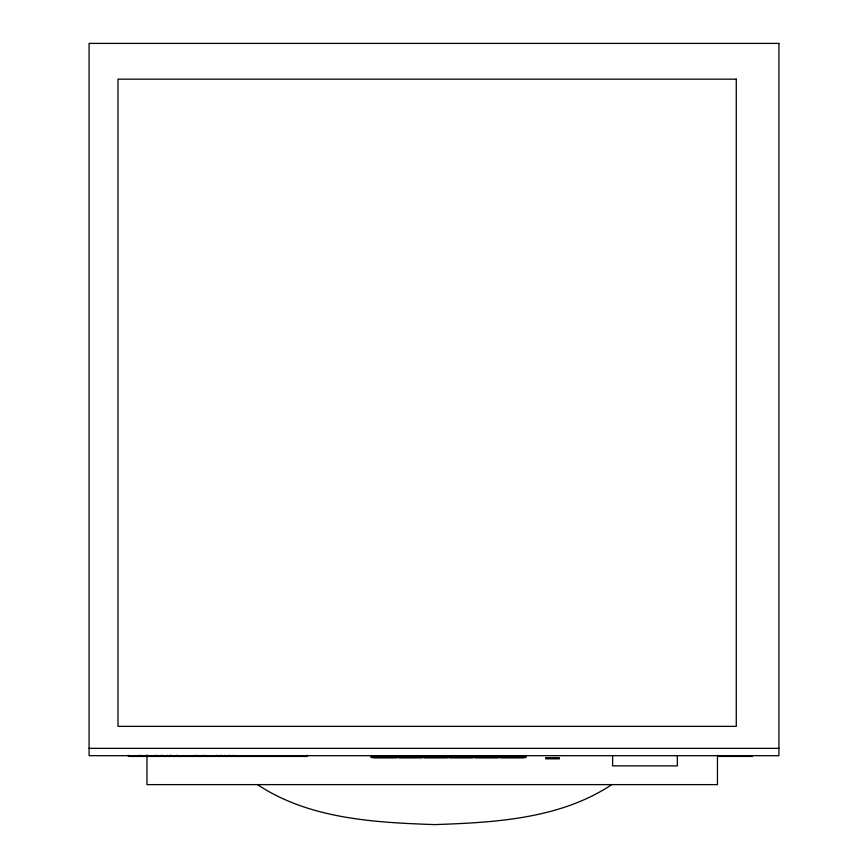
<?xml version="1.0" encoding="UTF-8"?>
<svg xmlns="http://www.w3.org/2000/svg" width="868" height="868" viewBox="0 0 868 868"><rect width="100%" height="100%" fill="white"/><g stroke="black" fill="none" stroke-linecap="round" stroke-linejoin="round"><path stroke-width="1.3" d="M612.016 784.455C560.424 818.936 494.912 822.528 434.64 824.6C374.368 822.528 308.845 818.936 257.253 784.455M89.078 748.346L778.921 748.346M179.318 756.18L167.188 756.18L167.188 755.258M180.175 756.18L193.846 756.18M206.215 756.18L194.421 756.18L194.421 755.258M207.137 756.18L219.788 756.18L219.788 755.258M718.01 756.419L752.339 756.419M373.381 757.688L396.502 757.688M398.813 757.688L421.924 757.688M424.235 757.688L447.346 757.688M449.657 757.688L472.778 757.688M475.089 757.688L498.199 757.688M500.51 757.688L523.621 757.688M545.581 757.688L559.448 757.688M545.581 758.838L559.448 758.838M717.456 755.258L717.456 784.618L146.963 784.618L146.963 755.258M677.333 755.616L677.333 765.891L612.613 765.891L612.613 755.616M307.511 755.258L307.511 756.419L128.377 756.419L128.377 755.258M233.449 755.258L233.449 756.18L221.286 756.18L221.286 755.258M229.521 755.258L229.521 756.18M224.975 755.258L225.04 756.18M205.792 755.258L205.792 756.18M203.622 755.258L203.622 756.18M196.754 755.258L196.754 756.18M176.779 755.258L176.779 756.18M170.736 755.258L170.736 756.18M170.627 755.258L170.627 756.18M162.522 755.258L162.522 756.18L139.726 756.18L139.726 755.258M160.992 755.258L160.992 756.18M156.316 755.258L156.316 756.18M154.84 755.258L154.84 756.18M147.701 755.258L147.701 756.18M146.236 755.258L146.236 756.18M141.245 755.258L141.245 756.18M778.921 43.4L89.078 43.4L89.078 755.681L778.921 755.681L778.921 43.4M736.27 79.172L117.972 79.172L117.972 726.364L736.27 726.364L736.27 79.172M525.932 756.419L371.07 756.419L371.07 757.569L525.932 757.569L525.932 756.419M216.783 756.18L216.783 755.258L216.75 756.18"/></g></svg>
